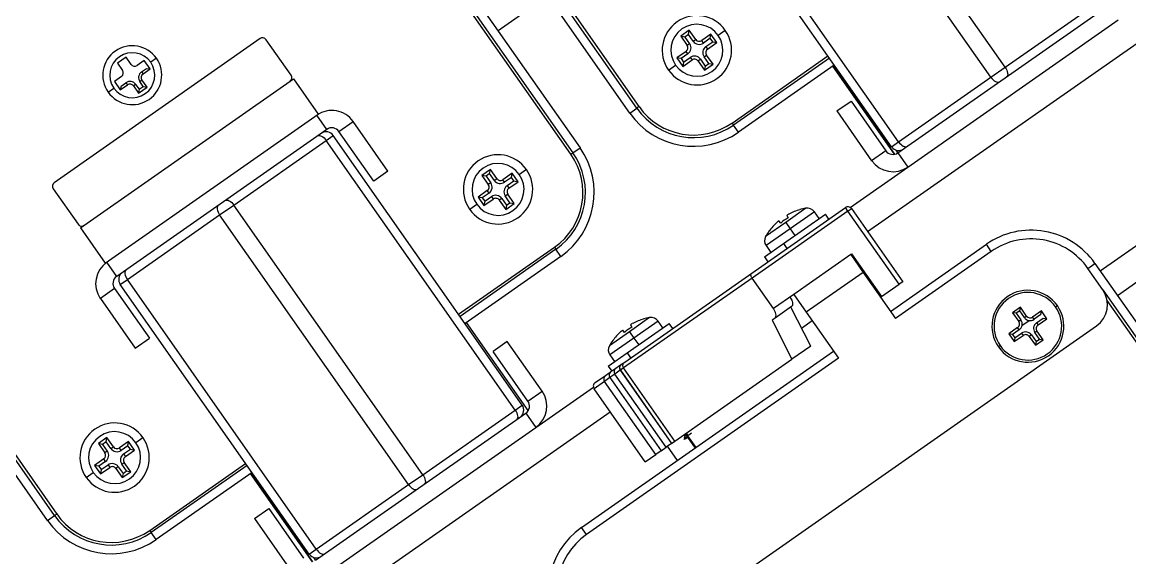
# Model space of a CAD drawing. Header units: millimetres. Extents: x 152904052 to 153933663, y 538271515 to 539240469.
# Drawn here: x 153354179.3 to 153354307, y 538947736 to 538947797.8 of the extents above; entities that cross this region are included whole.
import ezdxf

# ---------------------------------------------------------------- set-up
doc = ezdxf.new("R2010")
doc.units = ezdxf.units.MM
doc.layers.add('POWR', color=5, linetype='Continuous')

msp = doc.modelspace()

# ---------------------------------------------------------------- linework, layer by layer
at = {"layer": 'POWR', "color": 7}
for p, q in [((153354249.36, 538947787.32), (153354216.66, 538947834.01)), ((153354250.18, 538947787.89), (153354219.2, 538947832.13)), ((153354220.2, 538947831.23), (153354250.42, 538947788.06)), ((153354210.93, 538947829.99), (153354243.62, 538947783.3)), ((153354211.83, 538947826.96), (153354242.8, 538947782.73)), ((153354242.56, 538947782.56), (153354212.34, 538947825.72)), ((153354292.65, 538947792.61), (153354270.86, 538947823.74)), ((153354291.02, 538947791.46), (153354269.22, 538947822.59)), ((153354279.55, 538947783.43), (153354257.75, 538947814.56)), ((153354280.37, 538947784), (153354258.57, 538947815.13)), ((153354239.89, 538947800.83), (153354234.16, 538947796.82)), ((153354292.65, 538947792.61), (153354303.3, 538947800.06)), ((153354276.79, 538947773.63), (153354314.28, 538947799.87)), ((153354280.28, 538947782.73), (153354304.53, 538947799.7)), ((153354281.43, 538947781.09), (153354305.68, 538947798.07)), ((153354256.21, 538947796.88), (153354255.23, 538947796.19)), ((153354255.23, 538947796.19), (153354255.98, 538947795.13)), ((153354255.72, 538947796.1), (153354255.23, 538947796.19)), ((153354256.13, 538947796.39), (153354255.72, 538947796.1)), ((153354256.13, 538947796.39), (153354256.21, 538947796.88)), ((153354256.67, 538947795.61), (153354256.13, 538947796.39)), ((153354256.96, 538947795.81), (153354256.21, 538947796.88)), ((153354258.72, 538947796.44), (153354257.66, 538947795.69)), ((153354258.63, 538947795.95), (153354258.72, 538947796.44)), ((153354259.41, 538947795.45), (153354258.72, 538947796.44)), ((153354260.38, 538947796.86), (153354259.56, 538947796.29)), ((153354206.72, 538947795.91), (153354182.96, 538947779.28)), ((153354210.28, 538947791.7), (153354207.41, 538947795.79)), ((153354255.72, 538947796.1), (153354256.26, 538947795.33)), ((153354256.26, 538947795.33), (153354255.98, 538947795.13)), ((153354256.67, 538947795.61), (153354256.96, 538947795.81)), ((153354257.86, 538947795.4), (153354257.66, 538947795.69)), ((153354258.63, 538947795.95), (153354257.86, 538947795.4)), ((153354258.14, 538947795), (153354258.92, 538947795.54)), ((153354258.14, 538947795), (153354258.34, 538947794.71)), ((153354258.34, 538947794.71), (153354259.41, 538947795.45)), ((153354258.92, 538947795.54), (153354258.63, 538947795.95)), ((153354258.92, 538947795.54), (153354259.41, 538947795.45)), ((153354191.26, 538947793.76), (153354190.27, 538947793.07)), ((153354191.83, 538947792.94), (153354191.26, 538947793.76)), ((153354194.76, 538947793.64), (153354194.1, 538947793.18)), ((153354255.85, 538947794.43), (153354254.79, 538947793.68)), ((153354254.79, 538947793.68), (153354255.48, 538947792.7)), ((153354255.28, 538947793.6), (153354254.79, 538947793.68)), ((153354256.06, 538947794.14), (153354255.28, 538947793.6)), ((153354255.56, 538947793.19), (153354256.34, 538947793.73)), ((153354256.06, 538947794.14), (153354255.85, 538947794.43)), ((153354256.34, 538947793.73), (153354256.54, 538947793.45)), ((153354257.93, 538947793.81), (153354258.22, 538947794.01)), ((153354258.48, 538947793.03), (153354257.93, 538947793.81)), ((153354258.97, 538947792.95), (153354258.22, 538947794.01)), ((153354261.15, 538947786.17), (153354272.21, 538947793.92)), ((153354272.38, 538947793.67), (153354261.32, 538947785.93)), ((153354190.27, 538947793.07), (153354190.85, 538947792.25)), ((153354193.35, 538947793.39), (153354192.53, 538947792.82)), ((153354193.04, 538947792.08), (153354193.61, 538947792.48)), ((153354193.22, 538947791.83), (153354194.03, 538947792.41)), ((153354194.03, 538947792.41), (153354193.35, 538947793.39)), ((153354193.61, 538947792.48), (153354194.03, 538947792.41)), ((153354253.82, 538947792.27), (153354254.64, 538947792.85)), ((153354255.28, 538947793.6), (153354255.56, 538947793.19)), ((153354255.48, 538947792.7), (153354256.54, 538947793.45)), ((153354255.56, 538947793.19), (153354255.48, 538947792.7)), ((153354257.53, 538947793.53), (153354257.24, 538947793.32)), ((153354257.24, 538947793.32), (153354257.98, 538947792.26)), ((153354257.53, 538947793.53), (153354258.07, 538947792.75)), ((153354257.98, 538947792.26), (153354258.97, 538947792.95)), ((153354258.07, 538947792.75), (153354257.98, 538947792.26)), ((153354258.07, 538947792.75), (153354258.48, 538947793.03)), ((153354258.48, 538947793.03), (153354258.97, 538947792.95)), ((153354272.95, 538947792.85), (153354261.89, 538947785.11)), ((153354272.79, 538947792.74), (153354279.91, 538947782.56)), ((153354279.91, 538947782.56), (153354272.79, 538947792.74)), ((153354291.02, 538947791.46), (153354292.65, 538947792.61)), ((153354185.99, 538947774.08), (153354210.57, 538947791.29)), ((153354190.73, 538947791.55), (153354189.91, 538947790.98)), ((153354192.84, 538947790.96), (153354193.09, 538947791.14)), ((153354193.04, 538947792.08), (153354193.22, 538947791.83)), ((153354193.67, 538947790.32), (153354193.09, 538947791.14)), ((153354210.57, 538947791.29), (153354213.43, 538947787.19)), ((153354280.37, 538947784), (153354291.02, 538947791.46)), ((153354189.19, 538947789.74), (153354189.84, 538947790.2)), ((153354189.91, 538947790.98), (153354190.59, 538947790)), ((153354190.59, 538947790), (153354191.41, 538947790.57)), ((153354190.67, 538947790.42), (153354190.59, 538947790)), ((153354190.67, 538947790.42), (153354191.24, 538947790.82)), ((153354191.24, 538947790.82), (153354191.41, 538947790.57)), ((153354192.36, 538947790.62), (153354192.11, 538947790.45)), ((153354192.11, 538947790.45), (153354192.68, 538947789.63)), ((153354192.36, 538947790.62), (153354192.76, 538947790.06)), ((153354192.68, 538947789.63), (153354193.67, 538947790.32)), ((153354192.76, 538947790.06), (153354192.68, 538947789.63)), ((153354192.76, 538947790.06), (153354193.24, 538947790.39)), ((153354193.24, 538947790.39), (153354192.84, 538947790.96)), ((153354193.24, 538947790.39), (153354193.67, 538947790.32)), ((153354273.24, 538947787.56), (153354274.88, 538947788.71)), ((153354274.88, 538947788.71), (153354278.89, 538947782.97)), ((153354249.36, 538947787.32), (153354250.18, 538947787.89)), ((153354250.42, 538947788.06), (153354250.18, 538947787.89)), ((153354273.24, 538947787.56), (153354277.25, 538947781.82)), ((153354182.19, 538947740.28), (153354149.49, 538947786.98)), ((153354188.86, 538947769.98), (153354213.43, 538947787.19)), ((153354214.42, 538947785.44), (153354213.27, 538947787.08)), ((153354215.81, 538947785.19), (153354217.45, 538947786.34)), ((153354221.46, 538947780.6), (153354217.45, 538947786.34)), ((153354261.15, 538947786.17), (153354261.32, 538947785.93)), ((153354183.01, 538947740.86), (153354152.03, 538947785.09)), ((153354214.42, 538947785.44), (153354190.17, 538947768.46)), ((153354214.34, 538947784.16), (153354215.16, 538947784.73)), ((153354236.95, 538947753.6), (153354215.16, 538947784.73)), ((153354219.83, 538947779.46), (153354215.81, 538947785.19)), ((153354261.89, 538947785.11), (153354261.32, 538947785.93)), ((153354153.03, 538947784.19), (153354183.25, 538947741.03)), ((153354203.69, 538947776.7), (153354214.34, 538947784.16)), ((153354236.13, 538947753.03), (153354214.34, 538947784.16)), ((153354279.55, 538947783.43), (153354280.37, 538947784)), ((153354242.56, 538947782.56), (153354242.8, 538947782.73)), ((153354242.8, 538947782.73), (153354243.62, 538947783.3)), ((153354278.89, 538947782.97), (153354277.25, 538947781.82)), ((153354280.29, 538947782.73), (153354280.07, 538947783.05)), ((153354280.28, 538947782.73), (153354281.43, 538947781.09)), ((153354274.78, 538947776.43), (153354281.43, 538947781.09)), ((153354221.46, 538947780.6), (153354219.83, 538947779.46)), ((153354233.28, 538947780.82), (153354232.29, 538947780.13)), ((153354232.29, 538947780.13), (153354233.04, 538947779.07)), ((153354232.78, 538947780.04), (153354232.29, 538947780.13)), ((153354233.19, 538947780.33), (153354232.78, 538947780.04)), ((153354232.78, 538947780.04), (153354233.33, 538947779.27)), ((153354233.19, 538947780.33), (153354233.28, 538947780.82)), ((153354233.74, 538947779.55), (153354233.19, 538947780.33)), ((153354234.02, 538947779.75), (153354233.28, 538947780.82)), ((153354233.74, 538947779.55), (153354234.02, 538947779.75)), ((153354235.78, 538947780.38), (153354234.72, 538947779.63)), ((153354234.92, 538947779.34), (153354234.72, 538947779.63)), ((153354235.7, 538947779.89), (153354234.92, 538947779.34)), ((153354235.7, 538947779.89), (153354235.78, 538947780.38)), ((153354235.98, 538947779.48), (153354235.7, 538947779.89)), ((153354236.47, 538947779.39), (153354235.78, 538947780.38)), ((153354237.44, 538947780.8), (153354236.62, 538947780.23)), ((153354182.84, 538947778.58), (153354185.71, 538947774.49)), ((153354232.92, 538947778.37), (153354231.85, 538947777.62)), ((153354233.12, 538947778.08), (153354232.92, 538947778.37)), ((153354233.33, 538947779.27), (153354233.04, 538947779.07)), ((153354235.21, 538947778.94), (153354235.98, 538947779.48)), ((153354235.21, 538947778.94), (153354235.41, 538947778.65)), ((153354235.41, 538947778.65), (153354236.47, 538947779.39)), ((153354235.98, 538947779.48), (153354236.47, 538947779.39)), ((153354231.85, 538947777.62), (153354232.54, 538947776.64)), ((153354232.34, 538947777.54), (153354231.85, 538947777.62)), ((153354233.12, 538947778.08), (153354232.34, 538947777.54)), ((153354232.34, 538947777.54), (153354232.63, 538947777.13)), ((153354232.54, 538947776.64), (153354233.61, 538947777.39)), ((153354232.63, 538947777.13), (153354232.54, 538947776.64)), ((153354232.63, 538947777.13), (153354233.4, 538947777.67)), ((153354233.4, 538947777.67), (153354233.61, 538947777.39)), ((153354234.59, 538947777.47), (153354234.3, 538947777.26)), ((153354234.3, 538947777.26), (153354235.05, 538947776.2)), ((153354234.59, 538947777.47), (153354235.13, 538947776.69)), ((153354235, 538947777.75), (153354235.29, 538947777.95)), ((153354235.54, 538947776.97), (153354235, 538947777.75)), ((153354236.03, 538947776.89), (153354235.29, 538947777.95)), ((153354202.05, 538947775.56), (153354203.69, 538947776.7)), ((153354225.48, 538947745.57), (153354203.69, 538947776.7)), ((153354230.89, 538947776.21), (153354231.71, 538947776.79)), ((153354235.05, 538947776.2), (153354236.03, 538947776.89)), ((153354235.13, 538947776.69), (153354235.05, 538947776.2)), ((153354235.13, 538947776.69), (153354235.54, 538947776.97)), ((153354235.54, 538947776.97), (153354236.03, 538947776.89)), ((153354263.42, 538947768.84), (153354274.23, 538947776.41)), ((153354274.52, 538947776), (153354263.46, 538947768.26)), ((153354269.67, 538947776.33), (153354267.35, 538947774.7)), ((153354270.65, 538947775.92), (153354267.86, 538947773.97)), ((153354268.96, 538947776.17), (153354268.97, 538947776.16)), ((153354271.19, 538947775.14), (153354270.65, 538947775.92)), ((153354274.52, 538947776), (153354274.23, 538947776.41)), ((153354274.52, 538947776), (153354274.93, 538947776.29)), ((153354280.43, 538947767.57), (153354274.52, 538947776)), ((153354274.93, 538947776.29), (153354280.84, 538947767.85)), ((153354191.4, 538947768.1), (153354202.05, 538947775.56)), ((153354223.85, 538947744.43), (153354202.05, 538947775.56)), ((153354267.35, 538947774.7), (153354265.02, 538947773.08)), ((153354266.78, 538947774.62), (153354266.57, 538947774.86)), ((153354267.08, 538947772.26), (153354271.93, 538947775.65)), ((153354267.35, 538947774.7), (153354267.86, 538947773.97)), ((153354267.46, 538947775.48), (153354267.62, 538947775.21)), ((153354272.33, 538947775.08), (153354271.93, 538947775.65)), ((153354185.99, 538947774.08), (153354188.86, 538947769.98)), ((153354267.86, 538947773.97), (153354265.08, 538947772.02)), ((153354265.42, 538947773.67), (153354265.41, 538947773.69)), ((153354267.86, 538947773.97), (153354268.41, 538947773.19)), ((153354264.88, 538947770.72), (153354267.08, 538947772.26)), ((153354265.08, 538947772.02), (153354265.62, 538947771.24)), ((153354267.08, 538947772.26), (153354267.48, 538947771.68)), ((153354279.43, 538947764.42), (153354290.49, 538947772.17)), ((153354291.06, 538947771.35), (153354290.49, 538947772.17)), ((153354303.62, 538947769.1), (153354309.36, 538947773.11)), ((153354229.61, 538947764.09), (153354240.67, 538947771.83)), ((153354240.84, 538947771.59), (153354229.78, 538947763.84)), ((153354241.41, 538947770.77), (153354230.36, 538947763.02)), ((153354240.67, 538947771.83), (153354240.84, 538947771.59)), ((153354241.41, 538947770.77), (153354240.84, 538947771.59)), ((153354264.88, 538947770.72), (153354265.29, 538947770.15)), ((153354274.84, 538947770.98), (153354268.29, 538947766.39)), ((153354274.94, 538947771.05), (153354274.84, 538947770.98)), ((153354274.84, 538947770.98), (153354276.27, 538947768.93)), ((153354274.94, 538947771.05), (153354278.38, 538947766.13)), ((153354275.11, 538947770.8), (153354275.01, 538947770.73)), ((153354275.17, 538947770.72), (153354275.11, 538947770.59)), ((153354291.06, 538947771.35), (153354280, 538947763.61)), ((153354190.17, 538947768.46), (153354189.02, 538947770.1)), ((153354302.2, 538947769.38), (153354303.02, 538947769.96)), ((153354303.92, 538947766.93), (153354302.2, 538947769.38)), ((153354303.02, 538947769.96), (153354335.71, 538947723.27)), ((153354305.6, 538947766.27), (153354311.34, 538947770.29)), ((153354190.58, 538947767.53), (153354191.4, 538947768.1)), ((153354213.2, 538947736.97), (153354191.4, 538947768.1)), ((153354263.46, 538947768.26), (153354248.65, 538947757.89)), ((153354248.77, 538947758.58), (153354263.42, 538947768.84)), ((153354265.93, 538947764.74), (153354263.46, 538947768.26)), ((153354276.27, 538947768.93), (153354269.72, 538947764.34)), ((153354276.27, 538947768.93), (153354280, 538947763.61)), ((153354189.93, 538947767.07), (153354188.29, 538947765.92)), ((153354189.93, 538947767.07), (153354193.94, 538947761.33)), ((153354212.38, 538947736.4), (153354190.58, 538947767.53)), ((153354278.38, 538947766.13), (153354280.43, 538947767.57)), ((153354280.84, 538947767.85), (153354280.43, 538947767.57)), ((153354303.92, 538947766.93), (153354334.89, 538947722.69)), ((153354188.29, 538947765.92), (153354192.3, 538947760.18)), ((153354268.29, 538947766.39), (153354265.93, 538947764.74)), ((153354268.29, 538947766.39), (153354269.72, 538947764.34)), ((153354278.38, 538947766.13), (153354278.28, 538947766.06)), ((153354334.65, 538947722.52), (153354304.43, 538947765.68)), ((153354268.02, 538947764.98), (153354266.11, 538947763.64)), ((153354270.23, 538947760.42), (153354267.94, 538947764.92)), ((153354269.72, 538947764.34), (153354273.45, 538947759.02)), ((153354294.41, 538947764.91), (153354293.51, 538947764.27)), ((153354293.51, 538947764.27), (153354294.23, 538947763.25)), ((153354293.94, 538947764.2), (153354293.51, 538947764.27)), ((153354294.34, 538947764.48), (153354293.94, 538947764.2)), ((153354294.34, 538947764.48), (153354294.41, 538947764.91)), ((153354294.88, 538947763.71), (153354294.34, 538947764.48)), ((153354295.13, 538947763.88), (153354294.41, 538947764.91)), ((153354296.85, 538947764.48), (153354295.82, 538947763.76)), ((153354296.77, 538947764.05), (153354296.85, 538947764.48)), ((153354296.82, 538947764.34), (153354296.91, 538947764.39)), ((153354297.48, 538947763.57), (153354296.85, 538947764.48)), ((153354298.47, 538947764.94), (153354298.68, 538947765.09)), ((153354237.64, 538947752.97), (153354230.52, 538947763.14)), ((153354249.06, 538947759.64), (153354253.91, 538947763.04)), ((153354251.65, 538947763.71), (153354249.33, 538947762.08)), ((153354252.63, 538947763.3), (153354249.84, 538947761.35)), ((153354250.94, 538947763.56), (153354250.95, 538947763.54)), ((153354253.17, 538947762.52), (153354252.63, 538947763.3)), ((153354254.31, 538947762.46), (153354253.91, 538947763.04)), ((153354266.11, 538947763.64), (153354265.77, 538947763.4)), ((153354265.77, 538947763.4), (153354268.06, 538947758.9)), ((153354269.17, 538947762.49), (153354270.41, 538947763.36)), ((153354293.94, 538947764.2), (153354294.48, 538947763.43)), ((153354294.48, 538947763.43), (153354294.23, 538947763.25)), ((153354294.6, 538947762.78), (153354295.44, 538947763.37)), ((153354294.88, 538947763.71), (153354295.13, 538947763.88)), ((153354296, 538947763.51), (153354295.82, 538947763.76)), ((153354296.77, 538947764.05), (153354296, 538947763.51)), ((153354296.28, 538947763.11), (153354297.05, 538947763.65)), ((153354296.28, 538947763.11), (153354296.46, 538947762.86)), ((153354296.46, 538947762.86), (153354297.48, 538947763.57)), ((153354297.05, 538947763.65), (153354297.48, 538947763.57)), ((153354249.33, 538947762.08), (153354247, 538947760.46)), ((153354248.3, 538947724.32), (153354303.19, 538947762.75)), ((153354248.76, 538947762), (153354248.55, 538947762.24)), ((153354249.33, 538947762.08), (153354249.84, 538947761.35)), ((153354249.44, 538947762.86), (153354249.6, 538947762.59)), ((153354294.1, 538947762.55), (153354293.08, 538947761.84)), ((153354293.08, 538947761.84), (153354293.71, 538947760.94)), ((153354293.51, 538947761.76), (153354293.08, 538947761.84)), ((153354294.28, 538947762.3), (153354293.51, 538947761.76)), ((153354293.51, 538947761.76), (153354293.79, 538947761.36)), ((153354293.79, 538947761.36), (153354294.56, 538947761.9)), ((153354294.28, 538947762.3), (153354294.1, 538947762.55)), ((153354294.56, 538947761.9), (153354294.73, 538947761.65)), ((153354295.68, 538947761.71), (153354295.43, 538947761.53)), ((153354295.68, 538947761.71), (153354296.22, 538947760.93)), ((153354296.08, 538947761.99), (153354296.33, 538947762.16)), ((153354296.62, 538947761.21), (153354296.08, 538947761.99)), ((153354297.05, 538947761.14), (153354296.33, 538947762.16)), ((153354192.3, 538947760.18), (153354193.94, 538947761.33)), ((153354235.23, 538947760.94), (153354233.59, 538947759.8)), ((153354239.25, 538947755.21), (153354235.23, 538947760.94)), ((153354249.84, 538947761.35), (153354247.06, 538947759.4)), ((153354247.4, 538947761.05), (153354247.39, 538947761.07)), ((153354249.84, 538947761.35), (153354250.39, 538947760.57)), ((153354270.23, 538947760.42), (153354268.06, 538947758.9)), ((153354292.08, 538947760.47), (153354291.88, 538947760.33)), ((153354293.71, 538947760.94), (153354294.73, 538947761.65)), ((153354293.79, 538947761.36), (153354293.71, 538947760.94)), ((153354295.43, 538947761.53), (153354296.15, 538947760.51)), ((153354296.15, 538947760.51), (153354297.05, 538947761.14)), ((153354296.22, 538947760.93), (153354296.15, 538947760.51)), ((153354296.22, 538947760.93), (153354296.62, 538947761.21)), ((153354296.62, 538947761.21), (153354297.05, 538947761.14)), ((153354237.61, 538947754.06), (153354233.59, 538947759.8)), ((153354243.79, 538947739.47), (153354272.87, 538947759.84)), ((153354246.86, 538947758.1), (153354249.06, 538947759.64)), ((153354247.06, 538947759.4), (153354247.6, 538947758.62)), ((153354249.06, 538947759.64), (153354249.46, 538947759.07)), ((153354273.45, 538947759.02), (153354244.37, 538947738.65)), ((153354246.86, 538947758.1), (153354247.27, 538947757.53)), ((153354247.19, 538947757.48), (153354247.76, 538947757.88)), ((153354247.76, 538947757.88), (153354248.17, 538947758.16)), ((153354248.17, 538947758.16), (153354248.2, 538947758.18)), ((153354248.17, 538947758.16), (153354248.21, 538947758.1)), ((153354248.2, 538947758.18), (153354248.39, 538947758.32)), ((153354248.65, 538947757.89), (153354248.27, 538947757.62)), ((153354248.39, 538947758.32), (153354248.77, 538947758.58)), ((153354254.56, 538947749.45), (153354248.65, 538947757.89)), ((153354254.56, 538947749.45), (153354268.06, 538947758.9)), ((153354245.37, 538947756.2), (153354246.56, 538947757.04)), ((153354247.06, 538947756.78), (153354246.44, 538947756.34)), ((153354246.56, 538947757.04), (153354246.97, 538947757.32)), ((153354246.97, 538947757.32), (153354247, 538947757.34)), ((153354246.97, 538947757.32), (153354247.01, 538947757.26)), ((153354247, 538947757.34), (153354247.19, 538947757.48)), ((153354247.06, 538947756.78), (153354252.97, 538947748.34)), ((153354247.07, 538947756.78), (153354247.06, 538947756.78)), ((153354247.64, 538947757.18), (153354247.07, 538947756.78)), ((153354247.07, 538947756.78), (153354252.97, 538947748.34)), ((153354248.26, 538947757.62), (153354247.64, 538947757.18)), ((153354253.55, 538947748.74), (153354247.64, 538947757.18)), ((153354248.26, 538947757.62), (153354254.17, 538947749.18)), ((153354248.27, 538947757.62), (153354248.26, 538947757.62)), ((153354248.27, 538947757.62), (153354254.17, 538947749.18)), ((153354238.51, 538947751.03), (153354245.17, 538947755.69)), ((153354246.44, 538947756.34), (153354245.24, 538947755.5)), ((153354251.15, 538947747.07), (153354245.24, 538947755.5)), ((153354252.35, 538947747.9), (153354246.44, 538947756.34)), ((153354237.61, 538947754.06), (153354239.25, 538947755.21)), ((153354209.62, 538947726.59), (153354247.11, 538947752.84)), ((153354225.48, 538947745.57), (153354236.13, 538947753.03)), ((153354236.13, 538947753.03), (153354236.95, 538947753.6)), ((153354213.11, 538947735.69), (153354237.36, 538947752.67)), ((153354236.91, 538947752.35), (153354236.89, 538947752.38)), ((153354237.36, 538947752.67), (153354238.51, 538947751.03)), ((153354214.26, 538947734.05), (153354238.51, 538947751.03)), ((153354255.75, 538947750.29), (153354256.9, 538947748.65)), ((153354255.82, 538947750.34), (153354256.97, 538947748.7)), ((153354189.04, 538947749.85), (153354188.06, 538947749.16)), ((153354188.55, 538947749.07), (153354188.06, 538947749.16)), ((153354188.06, 538947749.16), (153354188.81, 538947748.09)), ((153354188.96, 538947749.36), (153354188.55, 538947749.07)), ((153354188.55, 538947749.07), (153354189.09, 538947748.29)), ((153354188.96, 538947749.36), (153354189.04, 538947749.85)), ((153354189.5, 538947748.58), (153354188.96, 538947749.36)), ((153354189.79, 538947748.78), (153354189.04, 538947749.85)), ((153354191.55, 538947749.4), (153354190.49, 538947748.66)), ((153354191.46, 538947748.91), (153354190.69, 538947748.37)), ((153354191.46, 538947748.91), (153354191.55, 538947749.4)), ((153354191.75, 538947748.51), (153354191.46, 538947748.91)), ((153354192.24, 538947748.42), (153354191.55, 538947749.4)), ((153354193.2, 538947749.83), (153354192.39, 538947749.26)), ((153354254.17, 538947749.18), (153354253.55, 538947748.74)), ((153354254.17, 538947749.18), (153354254.56, 538947749.45)), ((153354254.17, 538947749.18), (153354254.17, 538947749.18)), ((153354255.51, 538947750.12), (153354255.7, 538947750.12)), ((153354255.8, 538947749.71), (153354256.02, 538947749.9)), ((153354255.96, 538947749.83), (153354255.8, 538947749.71)), ((153354189.09, 538947748.29), (153354188.81, 538947748.09)), ((153354189.5, 538947748.58), (153354189.79, 538947748.78)), ((153354190.69, 538947748.37), (153354190.49, 538947748.66)), ((153354190.97, 538947747.96), (153354191.75, 538947748.51)), ((153354190.97, 538947747.96), (153354191.17, 538947747.68)), ((153354191.17, 538947747.68), (153354192.24, 538947748.42)), ((153354191.75, 538947748.51), (153354192.24, 538947748.42)), ((153354251.15, 538947747.07), (153354252.35, 538947747.9)), ((153354252.97, 538947748.34), (153354252.35, 538947747.9)), ((153354252.97, 538947748.34), (153354253.55, 538947748.74)), ((153354252.97, 538947748.34), (153354252.97, 538947748.34)), ((153354254.85, 538947747.22), (153354253.71, 538947748.86)), ((153354188.68, 538947747.4), (153354187.62, 538947746.65)), ((153354187.62, 538947746.65), (153354188.31, 538947745.67)), ((153354188.11, 538947746.56), (153354187.62, 538947746.65)), ((153354188.88, 538947747.11), (153354188.11, 538947746.56)), ((153354188.11, 538947746.56), (153354188.39, 538947746.16)), ((153354188.31, 538947745.67), (153354189.37, 538947746.41)), ((153354188.39, 538947746.16), (153354189.17, 538947746.7)), ((153354188.88, 538947747.11), (153354188.68, 538947747.4)), ((153354189.17, 538947746.7), (153354189.37, 538947746.41)), ((153354190.36, 538947746.49), (153354190.07, 538947746.29)), ((153354190.36, 538947746.49), (153354190.9, 538947745.71)), ((153354190.76, 538947746.78), (153354191.05, 538947746.98)), ((153354191.31, 538947746), (153354190.76, 538947746.78)), ((153354191.8, 538947745.91), (153354191.05, 538947746.98)), ((153354193.98, 538947739.14), (153354205.04, 538947746.88)), ((153354205.21, 538947746.64), (153354194.15, 538947738.89)), ((153354186.65, 538947745.24), (153354187.47, 538947745.81)), ((153354188.39, 538947746.16), (153354188.31, 538947745.67)), ((153354190.07, 538947746.29), (153354190.81, 538947745.23)), ((153354190.81, 538947745.23), (153354191.8, 538947745.91)), ((153354190.9, 538947745.71), (153354190.81, 538947745.23)), ((153354190.9, 538947745.71), (153354191.31, 538947746)), ((153354191.31, 538947746), (153354191.8, 538947745.91)), ((153354205.78, 538947745.82), (153354194.72, 538947738.07)), ((153354205.62, 538947745.7), (153354212.74, 538947735.53)), ((153354212.74, 538947735.53), (153354205.62, 538947745.7)), ((153354223.85, 538947744.43), (153354225.48, 538947745.57)), ((153354213.2, 538947736.97), (153354223.85, 538947744.43)), ((153354206.07, 538947740.53), (153354207.71, 538947741.67)), ((153354207.71, 538947741.67), (153354211.72, 538947735.94)), ((153354182.19, 538947740.28), (153354183.01, 538947740.86)), ((153354183.25, 538947741.03), (153354183.01, 538947740.86)), ((153354206.07, 538947740.53), (153354210.08, 538947734.79)), ((153354193.98, 538947739.14), (153354194.15, 538947738.89)), ((153354194.72, 538947738.07), (153354194.15, 538947738.89)), ((153354244.37, 538947738.65), (153354243.79, 538947739.47)), ((153354212.38, 538947736.4), (153354213.2, 538947736.97)), ((153354213.12, 538947735.7), (153354212.9, 538947736.01))]:
    msp.add_line(p, q, dxfattribs=at)
at = {"layer": 'POWR', "color": 7, "flags": 128}
for points in [[(153354292.65, 538947792.61), (153354292.76, 538947792.44), (153354292.84, 538947792.27), (153354292.9, 538947792.1), (153354292.94, 538947791.94), (153354292.95, 538947791.8), (153354292.93, 538947791.67), (153354292.89, 538947791.57), (153354292.82, 538947791.5)], [(153354291.02, 538947791.46), (153354291.14, 538947791.31), (153354291.27, 538947791.17), (153354291.4, 538947791.05), (153354291.54, 538947790.97), (153354291.67, 538947790.91), (153354291.8, 538947790.88), (153354291.91, 538947790.89), (153354292, 538947790.93)], [(153354213.35, 538947784.69), (153354213.44, 538947784.73), (153354213.55, 538947784.74), (153354213.68, 538947784.71), (153354213.81, 538947784.65), (153354213.95, 538947784.57), (153354214.09, 538947784.45), (153354214.22, 538947784.31), (153354214.34, 538947784.16)], [(153354280.37, 538947784), (153354280.49, 538947783.85), (153354280.62, 538947783.71), (153354280.75, 538947783.6), (153354280.89, 538947783.51), (153354281.03, 538947783.45), (153354281.15, 538947783.42), (153354281.26, 538947783.43), (153354281.35, 538947783.47)], [(153354202.7, 538947777.23), (153354202.8, 538947777.27), (153354202.9, 538947777.28), (153354203.03, 538947777.26), (153354203.16, 538947777.2), (153354203.3, 538947777.11), (153354203.44, 538947776.99), (153354203.57, 538947776.86), (153354203.69, 538947776.7)], [(153354201.89, 538947776.66), (153354201.82, 538947776.59), (153354201.77, 538947776.49), (153354201.75, 538947776.36), (153354201.76, 538947776.22), (153354201.8, 538947776.06), (153354201.86, 538947775.89), (153354201.95, 538947775.72), (153354202.05, 538947775.56)], [(153354191.24, 538947769.2), (153354191.17, 538947769.13), (153354191.12, 538947769.03), (153354191.11, 538947768.91), (153354191.11, 538947768.76), (153354191.15, 538947768.6), (153354191.21, 538947768.43), (153354191.3, 538947768.26), (153354191.4, 538947768.1)], [(153354236.13, 538947753.03), (153354236.24, 538947752.87), (153354236.32, 538947752.7), (153354236.38, 538947752.53), (153354236.42, 538947752.37), (153354236.43, 538947752.22), (153354236.41, 538947752.1), (153354236.37, 538947752), (153354236.3, 538947751.93)], [(153354225.48, 538947745.57), (153354225.59, 538947745.41), (153354225.67, 538947745.24), (153354225.73, 538947745.07), (153354225.77, 538947744.91), (153354225.78, 538947744.77), (153354225.76, 538947744.64), (153354225.72, 538947744.54), (153354225.65, 538947744.47)], [(153354223.85, 538947744.43), (153354223.96, 538947744.27), (153354224.1, 538947744.14), (153354224.23, 538947744.02), (153354224.37, 538947743.93), (153354224.5, 538947743.87), (153354224.63, 538947743.85), (153354224.74, 538947743.85), (153354224.83, 538947743.89)], [(153354213.2, 538947736.97), (153354213.32, 538947736.82), (153354213.45, 538947736.68), (153354213.58, 538947736.56), (153354213.72, 538947736.48), (153354213.85, 538947736.42), (153354213.98, 538947736.39), (153354214.09, 538947736.4), (153354214.18, 538947736.44)]]:
    msp.add_lwpolyline(points, dxfattribs=at)
at = {"layer": 'POWR', "color": 7}
for centre, radius, start, end in [((153354257.1, 538947794.57), 4, 35, 215), ((153354257.1, 538947794.57), 3, 35, 215), ((153354257.1, 538947794.57), 4, 215, 35), ((153354257.1, 538947794.57), 3, 215, 35), ((153354191.97, 538947791.69), 3.4, 35, 215), ((153354207, 538947795.5), 0.5, 35, 125), ((153354255.57, 538947794.84), 0.5, 305, 35), ((153354255.57, 538947794.84), 0.851, 305, 35), ((153354257.37, 538947796.1), 0.851, 215, 305), ((153354257.37, 538947796.1), 0.5, 215, 305), ((153354258.63, 538947794.3), 0.851, 125, 215), ((153354191.97, 538947791.69), 3.4, 215, 35), ((153354191.97, 538947791.69), 2.6, 35, 215), ((153354256.83, 538947793.04), 0.851, 35, 125), ((153354258.63, 538947794.3), 0.5, 125, 215), ((153354191.97, 538947791.69), 2.6, 215, 35), ((153354192.24, 538947793.22), 0.5, 215, 305), ((153354256.83, 538947793.04), 0.5, 35, 125), ((153354190.44, 538947791.96), 0.5, 305, 35), ((153354193.5, 538947791.42), 0.807, 125, 215), ((153354193.5, 538947791.42), 0.5, 125, 215), ((153354209.87, 538947791.41), 0.5, 305, 35), ((153354191.7, 538947790.16), 0.807, 35, 125), ((153354191.7, 538947790.16), 0.5, 35, 125), ((153354214.99, 538947784.62), 3, 35, 125), ((153354256.73, 538947792.48), 9, 215, 305), ((153354256.73, 538947792.48), 8, 215, 305), ((153354256.73, 538947792.48), 7.7, 215, 305), ((153354214.34, 538947784.16), 1, 35, 125), ((153354214.99, 538947784.62), 1, 35, 125), ((153354280.37, 538947784), 1, 215, 305), ((153354234.16, 538947778.51), 4, 35, 215), ((153354236.25, 538947778.14), 7.7, 305, 35), ((153354236.25, 538947778.14), 8, 305, 35), ((153354236.25, 538947778.14), 9, 305, 35), ((153354279.71, 538947783.55), 1, 215, 305), ((153354234.16, 538947778.51), 3, 35, 215), ((153354279.71, 538947783.55), 3, 215, 305), ((153354234.16, 538947778.51), 4, 215, 35), ((153354234.16, 538947778.51), 3, 215, 35), ((153354234.43, 538947780.04), 0.5, 215, 305), ((153354183.25, 538947778.87), 0.5, 125, 215), ((153354232.63, 538947778.78), 0.5, 305, 35), ((153354232.63, 538947778.78), 0.851, 305, 35), ((153354234.43, 538947780.04), 0.851, 215, 305), ((153354235.69, 538947778.24), 0.851, 125, 215), ((153354235.69, 538947778.24), 0.5, 125, 215), ((153354233.89, 538947776.98), 0.851, 35, 125), ((153354233.89, 538947776.98), 0.5, 35, 125), ((153354270.73, 538947769.88), 6.52, 105.6083, 117.5152), ((153354270.7, 538947769.91), 6.5, 99.1279, 105.5214), ((153354269.83, 538947775.34), 1, 35, 99.1279), ((153354274.52, 538947776), 0.5, 35, 125), ((153354186.12, 538947774.77), 0.5, 215, 305), ((153354270.73, 538947769.88), 6.52, 132.4848, 144.3917), ((153354270.81, 538947769.76), 6.32, 120.3185, 129.6814), ((153354270.7, 538947769.91), 6.5, 144.4786, 150.8721), ((153354295.65, 538947764.8), 9, 35, 125), ((153354265.9, 538947772.59), 1, 150.8721, 215), ((153354295.65, 538947764.8), 8, 35, 125), ((153354190.74, 538947767.64), 3, 125, 215), ((153354190.74, 538947767.64), 1, 125, 215), ((153354191.4, 538947768.1), 1, 125, 215), ((153354295.28, 538947762.71), 4.15, 35, 215), ((153354301.46, 538947765.21), 3, 305, 35), ((153354295.28, 538947762.71), 3.9, 35, 215), ((153354295.28, 538947762.71), 4.15, 215, 35), ((153354295.28, 538947762.71), 3.9, 215, 35), ((153354252.71, 538947757.26), 6.52, 105.6083, 117.5152), ((153354252.68, 538947757.29), 6.5, 99.1279, 105.5214), ((153354251.81, 538947762.72), 1, 35, 99.1279), ((153354293.82, 538947762.96), 0.5, 305, 35), ((153354293.82, 538947762.96), 0.807, 305, 35), ((153354295.54, 538947764.17), 0.807, 215, 305), ((153354295.54, 538947764.17), 0.5, 215, 305), ((153354296.74, 538947762.45), 0.807, 125, 215), ((153354252.7, 538947757.26), 6.52, 132.4848, 144.3917), ((153354252.79, 538947757.14), 6.32, 120.3185, 129.6814), ((153354295.02, 538947761.24), 0.807, 35, 125), ((153354295.02, 538947761.24), 0.5, 35, 125), ((153354296.74, 538947762.45), 0.5, 125, 215), ((153354247.88, 538947759.97), 1, 150.8721, 215), ((153354252.68, 538947757.29), 6.5, 144.4786, 150.8721), ((153354248.05, 538947757.47), 0.499, 125.07, 215.0698), ((153354248.67, 538947757.91), 0.5, 125, 215), ((153354248.68, 538947757.91), 0.499, 125.07, 215.0698), ((153354248.16, 538947758.09), 0.103, 37.4159, 66.5165), ((153354246.85, 538947756.63), 0.499, 125.07, 215.0698), ((153354247.47, 538947757.07), 0.5, 125, 215), ((153354247.48, 538947757.07), 0.499, 125.07, 215.0698), ((153354246.96, 538947757.25), 0.103, 37.4159, 66.5165), ((153354236.79, 538947753.49), 1, 305, 35), ((153354236.79, 538947753.49), 3, 305, 35), ((153354236.13, 538947753.03), 1, 305, 35), ((153354189.93, 538947747.54), 4, 35, 215), ((153354189.93, 538947747.54), 3, 35, 215), ((153354189.93, 538947747.54), 4, 215, 35), ((153354189.93, 538947747.54), 3, 215, 35), ((153354188.4, 538947747.81), 0.5, 305, 35), ((153354188.4, 538947747.81), 0.851, 305, 35), ((153354190.2, 538947749.07), 0.851, 215, 305), ((153354190.2, 538947749.07), 0.5, 215, 305), ((153354191.46, 538947747.27), 0.851, 125, 215), ((153354191.46, 538947747.27), 0.5, 125, 215), ((153354189.66, 538947746), 0.851, 35, 125), ((153354189.66, 538947746), 0.5, 35, 125), ((153354189.56, 538947745.45), 9, 215, 305), ((153354189.56, 538947745.45), 8, 215, 305), ((153354189.56, 538947745.45), 7.7, 215, 305), ((153354248.96, 538947732.1), 9, 125, 215), ((153354248.96, 538947732.1), 8, 125, 215), ((153354213.2, 538947736.97), 1, 215, 305)]:
    msp.add_arc(centre, radius, start, end, dxfattribs=at)
for points, knots in [([(153354266.57, 538947774.86), (153354266.57, 538947774.86), (153354266.55, 538947774.86), (153354266.49, 538947774.83), (153354266.41, 538947774.76), (153354266.35, 538947774.71), (153354266.32, 538947774.68)], [0, 0, 0, 0, 0.2506482, 0.4997541, 0.7490998, 1, 1, 1, 1]), ([(153354266.32, 538947774.68), (153354266.35, 538947774.71), (153354266.41, 538947774.76), (153354266.49, 538947774.83), (153354266.55, 538947774.86), (153354266.57, 538947774.86), (153354266.57, 538947774.86)], [0, 0, 0, 0, 0.250648, 0.499754, 0.7491, 1, 1, 1, 1]), ([(153354267.71, 538947775.66), (153354267.68, 538947775.64), (153354267.61, 538947775.6), (153354267.52, 538947775.55), (153354267.47, 538947775.5), (153354267.46, 538947775.49), (153354267.46, 538947775.48)], [0, 0, 0, 0, 0.250648, 0.499754, 0.7491, 1, 1, 1, 1]), ([(153354263.46, 538947768.26), (153354263.43, 538947768.3), (153354263.38, 538947768.38), (153354263.34, 538947768.52), (153354263.32, 538947768.65), (153354263.35, 538947768.77), (153354263.39, 538947768.82), (153354263.42, 538947768.84)], [0, 0, 0, 0, 0.163518, 0.344285, 0.539301, 0.775308, 1, 1, 1, 1]), ([(153354267.84, 538947766.08), (153354267.89, 538947766), (153354267.99, 538947765.84), (153354268.1, 538947765.58), (153354268.15, 538947765.32), (153354268.13, 538947765.1), (153354268.05, 538947765.02), (153354268.02, 538947764.98)], [0, 0, 0, 0, 0.174736, 0.363548, 0.559692, 0.78787, 1, 1, 1, 1]), ([(153354266.11, 538947763.64), (153354266.15, 538947763.7), (153354266.25, 538947763.81), (153354266.22, 538947764.12), (153354266.11, 538947764.45), (153354265.98, 538947764.64), (153354265.93, 538947764.74)], [0, 0, 0, 0, 0.273241, 0.566326, 0.792171, 1, 1, 1, 1]), ([(153354249.69, 538947763.04), (153354249.66, 538947763.02), (153354249.59, 538947762.98), (153354249.5, 538947762.93), (153354249.45, 538947762.88), (153354249.44, 538947762.87), (153354249.44, 538947762.86)], [0, 0, 0, 0, 0.250648, 0.499754, 0.7491, 1, 1, 1, 1]), ([(153354248.55, 538947762.24), (153354248.55, 538947762.24), (153354248.53, 538947762.24), (153354248.47, 538947762.21), (153354248.39, 538947762.15), (153354248.33, 538947762.09), (153354248.3, 538947762.07)], [0, 0, 0, 0, 0.2506482, 0.4997541, 0.7490998, 1, 1, 1, 1]), ([(153354248.3, 538947762.07), (153354248.33, 538947762.09), (153354248.39, 538947762.15), (153354248.47, 538947762.21), (153354248.53, 538947762.24), (153354248.55, 538947762.24), (153354248.55, 538947762.24)], [0, 0, 0, 0, 0.250648, 0.499754, 0.7491, 1, 1, 1, 1]), ([(153354248.65, 538947757.89), (153354248.63, 538947757.93), (153354248.58, 538947758.01), (153354248.55, 538947758.16), (153354248.57, 538947758.32), (153354248.64, 538947758.47), (153354248.73, 538947758.55), (153354248.77, 538947758.58)], [0, 0, 0, 0, 0.174928, 0.36388, 0.560047, 0.788091, 1, 1, 1, 1]), ([(153354245.37, 538947756.2), (153354245.31, 538947756.15), (153354245.2, 538947756.05), (153354245.14, 538947755.85), (153354245.16, 538947755.65), (153354245.22, 538947755.55), (153354245.24, 538947755.5)], [0, 0, 0, 0, 0.270336, 0.562527, 0.789797, 1, 1, 1, 1]), ([(153354255.8, 538947749.71), (153354255.72, 538947749.67), (153354255.56, 538947749.6), (153354255.62, 538947749.69), (153354255.9, 538947749.94), (153354256.26, 538947750.23), (153354256.46, 538947750.39)], [0, 0, 0, 0, 0.240848, 0.476572, 0.721491, 1, 1, 1, 1]), ([(153354256.02, 538947750.26), (153354255.93, 538947750.22), (153354255.76, 538947750.13), (153354255.68, 538947750.1), (153354255.7, 538947750.14), (153354255.7, 538947750.15)], [0, 0, 0, 0, 0.402272, 0.802406, 1, 1, 1, 1]), ([(153354255.75, 538947750.05), (153354255.72, 538947749.98), (153354255.67, 538947749.85), (153354255.63, 538947749.71), (153354255.6, 538947749.64)], [0, 0, 0, 0, 0.499894, 1, 1, 1, 1])]:
    msp.add_open_spline(points, degree=3, knots=knots, dxfattribs=at)

doc.saveas('drawing.dxf')
